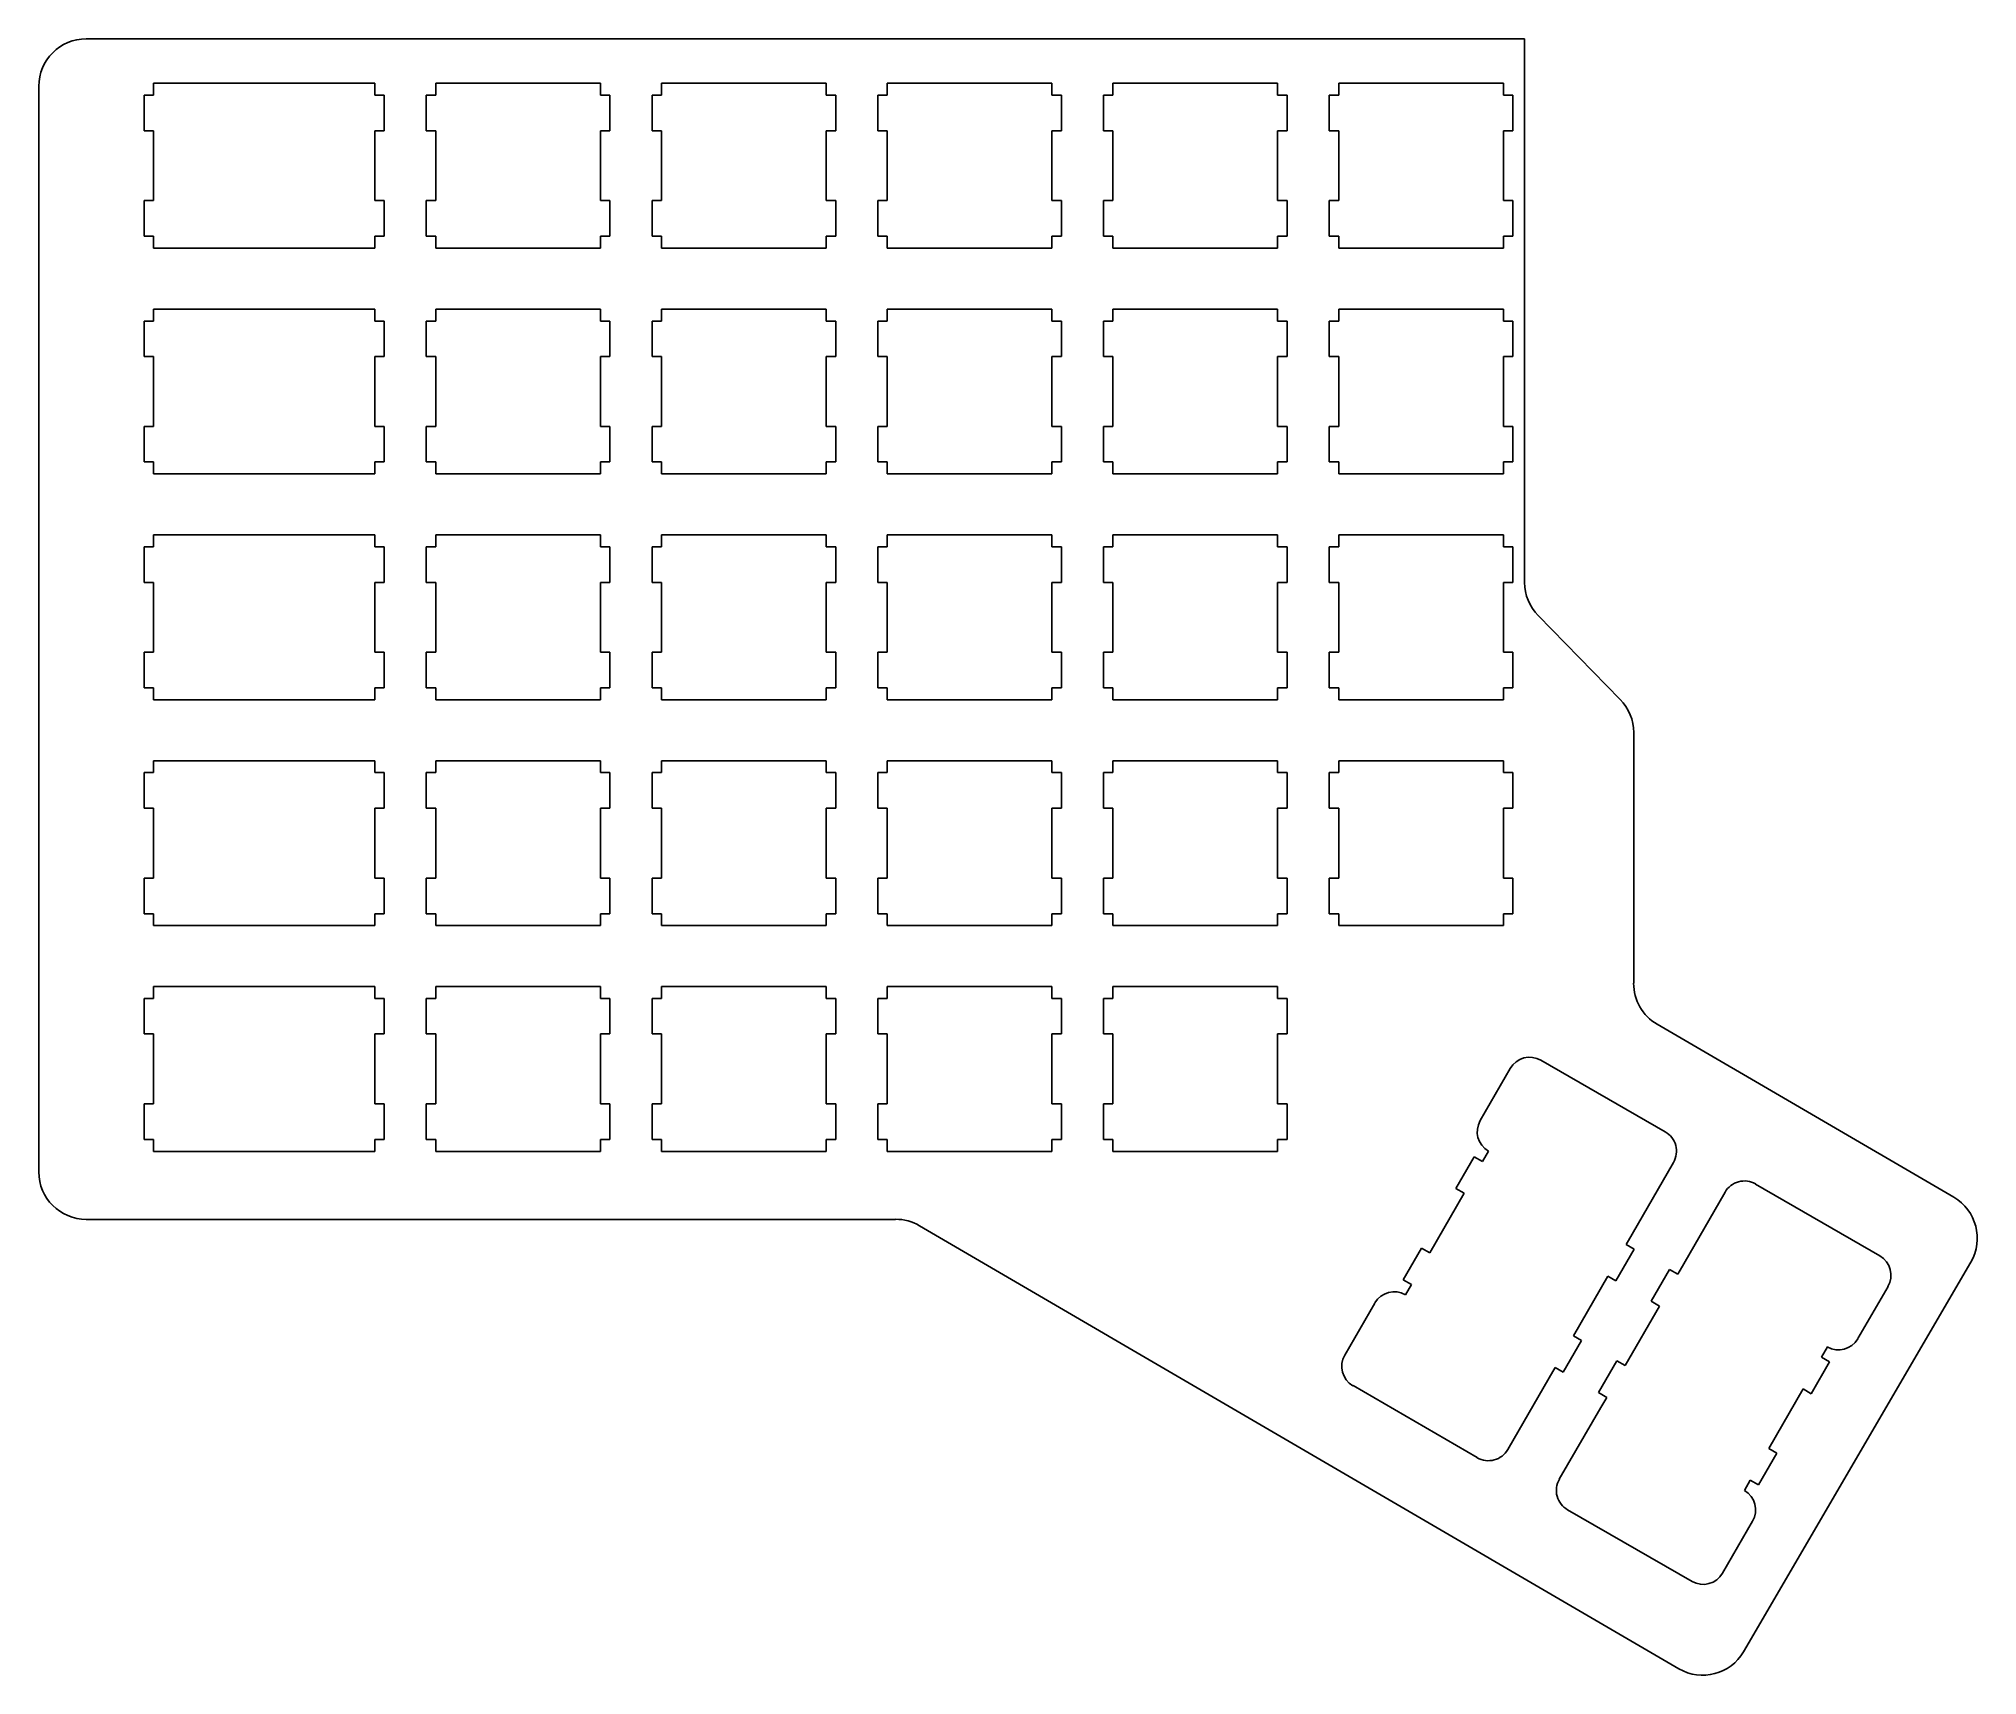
# Model space of a CAD drawing. Header units: millimetres. Extents: x 60 to 223, y -177 to -39.
import ezdxf

# ---------------------------------------------------------------- set-up
doc = ezdxf.new("R2010")
doc.units = ezdxf.units.MM

msp = doc.modelspace()

# ---------------------------------------------------------------- linework, layer by layer
at = {"color": 7, "linetype": 'Continuous', "lineweight": 25}
for p, q in [((184.97, -39.33), (63.58, -39.33)), ((184.97, -85.19), (184.97, -39.33)), ((59.58, -43.33), (59.58, -134.93)), ((68.47, -44.09), (68.47, -47.09)), ((69.27, -44.09), (68.47, -44.09)), ((69.27, -43.08), (69.27, -44.09)), ((87.93, -43.08), (69.27, -43.08)), ((87.93, -44.09), (87.93, -43.08)), ((88.73, -44.09), (87.93, -44.09)), ((88.73, -47.09), (88.73, -44.09)), ((92.28, -44.09), (92.28, -47.09)), ((93.08, -44.09), (92.28, -44.09)), ((93.08, -43.08), (93.08, -44.09)), ((106.98, -43.08), (93.08, -43.08)), ((106.98, -44.09), (106.98, -43.08)), ((107.78, -44.09), (106.98, -44.09)), ((107.78, -47.09), (107.78, -44.09)), ((111.33, -44.09), (111.33, -47.09)), ((112.13, -44.09), (111.33, -44.09)), ((112.13, -43.08), (112.13, -44.09)), ((126.03, -43.08), (112.13, -43.08)), ((126.03, -44.09), (126.03, -43.08)), ((126.83, -44.09), (126.03, -44.09)), ((126.83, -47.09), (126.83, -44.09)), ((130.38, -44.09), (130.38, -47.09)), ((131.18, -44.09), (130.38, -44.09)), ((131.18, -43.08), (131.18, -44.09)), ((145.08, -43.08), (131.18, -43.08)), ((145.08, -44.09), (145.08, -43.08)), ((145.88, -44.09), (145.08, -44.09)), ((145.88, -47.09), (145.88, -44.09)), ((149.43, -44.09), (149.43, -47.09)), ((150.23, -44.09), (149.43, -44.09)), ((150.23, -43.08), (150.23, -44.09)), ((164.13, -43.08), (150.23, -43.08)), ((164.13, -44.09), (164.13, -43.08)), ((164.93, -44.09), (164.13, -44.09)), ((164.93, -47.09), (164.93, -44.09)), ((168.48, -44.09), (168.48, -47.09)), ((169.28, -44.09), (168.48, -44.09)), ((169.28, -43.08), (169.28, -44.09)), ((183.18, -43.08), (169.28, -43.08)), ((183.18, -44.09), (183.18, -43.08)), ((183.98, -44.09), (183.18, -44.09)), ((183.98, -47.09), (183.98, -44.09)), ((68.47, -47.09), (69.27, -47.09)), ((69.27, -47.09), (69.27, -52.98)), ((87.93, -47.09), (88.73, -47.09)), ((87.93, -52.98), (87.93, -47.09)), ((92.28, -47.09), (93.08, -47.09)), ((93.08, -47.09), (93.08, -52.98)), ((106.98, -47.09), (107.78, -47.09)), ((106.98, -52.98), (106.98, -47.09)), ((111.33, -47.09), (112.13, -47.09)), ((112.13, -47.09), (112.13, -52.98)), ((126.03, -47.09), (126.83, -47.09)), ((126.03, -52.98), (126.03, -47.09)), ((130.38, -47.09), (131.18, -47.09)), ((131.18, -47.09), (131.18, -52.98)), ((145.08, -47.09), (145.88, -47.09)), ((145.08, -52.98), (145.08, -47.09)), ((149.43, -47.09), (150.23, -47.09)), ((150.23, -47.09), (150.23, -52.98)), ((164.13, -47.09), (164.93, -47.09)), ((164.13, -52.98), (164.13, -47.09)), ((168.48, -47.09), (169.28, -47.09)), ((169.28, -47.09), (169.28, -52.98)), ((183.18, -47.09), (183.98, -47.09)), ((183.18, -52.98), (183.18, -47.09)), ((68.47, -52.98), (68.47, -55.98)), ((69.27, -52.98), (68.47, -52.98)), ((88.73, -52.98), (87.93, -52.98)), ((88.73, -55.98), (88.73, -52.98)), ((92.28, -52.98), (92.28, -55.98)), ((93.08, -52.98), (92.28, -52.98)), ((107.78, -52.98), (106.98, -52.98)), ((107.78, -55.98), (107.78, -52.98)), ((111.33, -52.98), (111.33, -55.98)), ((112.13, -52.98), (111.33, -52.98)), ((126.83, -52.98), (126.03, -52.98)), ((126.83, -55.98), (126.83, -52.98)), ((130.38, -52.98), (130.38, -55.98)), ((131.18, -52.98), (130.38, -52.98)), ((145.88, -52.98), (145.08, -52.98)), ((145.88, -55.98), (145.88, -52.98)), ((149.43, -52.98), (149.43, -55.98)), ((150.23, -52.98), (149.43, -52.98)), ((164.93, -52.98), (164.13, -52.98)), ((164.93, -55.98), (164.93, -52.98)), ((168.48, -52.98), (168.48, -55.98)), ((169.28, -52.98), (168.48, -52.98)), ((183.98, -52.98), (183.18, -52.98)), ((183.98, -55.98), (183.98, -52.98)), ((68.47, -55.98), (69.27, -55.98)), ((69.27, -55.98), (69.27, -56.99)), ((69.27, -56.99), (87.93, -56.99)), ((87.93, -55.98), (88.73, -55.98)), ((87.93, -56.99), (87.93, -55.98)), ((92.28, -55.98), (93.08, -55.98)), ((93.08, -55.98), (93.08, -56.99)), ((93.08, -56.99), (106.98, -56.99)), ((106.98, -55.98), (107.78, -55.98)), ((106.98, -56.99), (106.98, -55.98)), ((111.33, -55.98), (112.13, -55.98)), ((112.13, -55.98), (112.13, -56.99)), ((112.13, -56.99), (126.03, -56.99)), ((126.03, -55.98), (126.83, -55.98)), ((126.03, -56.99), (126.03, -55.98)), ((130.38, -55.98), (131.18, -55.98)), ((131.18, -55.98), (131.18, -56.99)), ((131.18, -56.99), (145.08, -56.99)), ((145.08, -55.98), (145.88, -55.98)), ((145.08, -56.99), (145.08, -55.98)), ((149.43, -55.98), (150.23, -55.98)), ((150.23, -55.98), (150.23, -56.99)), ((150.23, -56.99), (164.13, -56.99)), ((164.13, -55.98), (164.93, -55.98)), ((164.13, -56.99), (164.13, -55.98)), ((168.48, -55.98), (169.28, -55.98)), ((169.28, -55.98), (169.28, -56.99)), ((169.28, -56.99), (183.18, -56.99)), ((183.18, -55.98), (183.98, -55.98)), ((183.18, -56.99), (183.18, -55.98)), ((69.27, -62.13), (69.27, -63.14)), ((87.93, -62.13), (69.27, -62.13)), ((87.93, -63.14), (87.93, -62.13)), ((93.08, -62.13), (93.08, -63.14)), ((106.98, -62.13), (93.08, -62.13)), ((106.98, -63.14), (106.98, -62.13)), ((112.13, -62.13), (112.13, -63.14)), ((126.03, -62.13), (112.13, -62.13)), ((126.03, -63.14), (126.03, -62.13)), ((131.18, -62.13), (131.18, -63.14)), ((145.08, -62.13), (131.18, -62.13)), ((145.08, -63.14), (145.08, -62.13)), ((150.23, -62.13), (150.23, -63.14)), ((164.13, -62.13), (150.23, -62.13)), ((164.13, -63.14), (164.13, -62.13)), ((169.28, -62.13), (169.28, -63.14)), ((183.18, -62.13), (169.28, -62.13)), ((183.18, -63.14), (183.18, -62.13)), ((68.47, -63.14), (68.47, -66.14)), ((69.27, -63.14), (68.47, -63.14)), ((88.73, -63.14), (87.93, -63.14)), ((88.73, -66.14), (88.73, -63.14)), ((92.28, -63.14), (92.28, -66.14)), ((93.08, -63.14), (92.28, -63.14)), ((107.78, -63.14), (106.98, -63.14)), ((107.78, -66.14), (107.78, -63.14)), ((111.33, -63.14), (111.33, -66.14)), ((112.13, -63.14), (111.33, -63.14)), ((126.83, -63.14), (126.03, -63.14)), ((126.83, -66.14), (126.83, -63.14)), ((130.38, -63.14), (130.38, -66.14)), ((131.18, -63.14), (130.38, -63.14)), ((145.88, -63.14), (145.08, -63.14)), ((145.88, -66.14), (145.88, -63.14)), ((149.43, -63.14), (149.43, -66.14)), ((150.23, -63.14), (149.43, -63.14)), ((164.93, -63.14), (164.13, -63.14)), ((164.93, -66.14), (164.93, -63.14)), ((168.48, -63.14), (168.48, -66.14)), ((169.28, -63.14), (168.48, -63.14)), ((183.98, -63.14), (183.18, -63.14)), ((183.98, -66.14), (183.98, -63.14)), ((68.47, -66.14), (69.27, -66.14)), ((69.27, -66.14), (69.27, -72.03)), ((87.93, -66.14), (88.73, -66.14)), ((87.93, -72.03), (87.93, -66.14)), ((92.28, -66.14), (93.08, -66.14)), ((93.08, -66.14), (93.08, -72.03)), ((106.98, -66.14), (107.78, -66.14)), ((106.98, -72.03), (106.98, -66.14)), ((111.33, -66.14), (112.13, -66.14)), ((112.13, -66.14), (112.13, -72.03)), ((126.03, -66.14), (126.83, -66.14)), ((126.03, -72.03), (126.03, -66.14)), ((130.38, -66.14), (131.18, -66.14)), ((131.18, -66.14), (131.18, -72.03)), ((145.08, -66.14), (145.88, -66.14)), ((145.08, -72.03), (145.08, -66.14)), ((149.43, -66.14), (150.23, -66.14)), ((150.23, -66.14), (150.23, -72.03)), ((164.13, -66.14), (164.93, -66.14)), ((164.13, -72.03), (164.13, -66.14)), ((168.48, -66.14), (169.28, -66.14)), ((169.28, -66.14), (169.28, -72.03)), ((183.18, -66.14), (183.98, -66.14)), ((183.18, -72.03), (183.18, -66.14)), ((68.47, -72.03), (68.47, -75.03)), ((69.27, -72.03), (68.47, -72.03)), ((88.73, -72.03), (87.93, -72.03)), ((88.73, -75.03), (88.73, -72.03)), ((92.28, -72.03), (92.28, -75.03)), ((93.08, -72.03), (92.28, -72.03)), ((107.78, -72.03), (106.98, -72.03)), ((107.78, -75.03), (107.78, -72.03)), ((111.33, -72.03), (111.33, -75.03)), ((112.13, -72.03), (111.33, -72.03)), ((126.83, -72.03), (126.03, -72.03)), ((126.83, -75.03), (126.83, -72.03)), ((130.38, -72.03), (130.38, -75.03)), ((131.18, -72.03), (130.38, -72.03)), ((145.88, -72.03), (145.08, -72.03)), ((145.88, -75.03), (145.88, -72.03)), ((149.43, -72.03), (149.43, -75.03)), ((150.23, -72.03), (149.43, -72.03)), ((164.93, -72.03), (164.13, -72.03)), ((164.93, -75.03), (164.93, -72.03)), ((168.48, -72.03), (168.48, -75.03)), ((169.28, -72.03), (168.48, -72.03)), ((183.98, -72.03), (183.18, -72.03)), ((183.98, -75.03), (183.98, -72.03)), ((68.47, -75.03), (69.27, -75.03)), ((69.27, -75.03), (69.27, -76.04)), ((87.93, -75.03), (88.73, -75.03)), ((87.93, -76.04), (87.93, -75.03)), ((92.28, -75.03), (93.08, -75.03)), ((93.08, -75.03), (93.08, -76.04)), ((106.98, -75.03), (107.78, -75.03)), ((106.98, -76.04), (106.98, -75.03)), ((111.33, -75.03), (112.13, -75.03)), ((112.13, -75.03), (112.13, -76.04)), ((126.03, -75.03), (126.83, -75.03)), ((126.03, -76.04), (126.03, -75.03)), ((130.38, -75.03), (131.18, -75.03)), ((131.18, -75.03), (131.18, -76.04)), ((145.08, -75.03), (145.88, -75.03)), ((145.08, -76.04), (145.08, -75.03)), ((149.43, -75.03), (150.23, -75.03)), ((150.23, -75.03), (150.23, -76.04)), ((164.13, -75.03), (164.93, -75.03)), ((164.13, -76.04), (164.13, -75.03)), ((168.48, -75.03), (169.28, -75.03)), ((169.28, -75.03), (169.28, -76.04)), ((183.18, -75.03), (183.98, -75.03)), ((183.18, -76.04), (183.18, -75.03)), ((69.27, -76.04), (87.93, -76.04)), ((93.08, -76.04), (106.98, -76.04)), ((112.13, -76.04), (126.03, -76.04)), ((131.18, -76.04), (145.08, -76.04)), ((150.23, -76.04), (164.13, -76.04)), ((169.28, -76.04), (183.18, -76.04)), ((69.27, -81.18), (69.27, -82.19)), ((87.93, -81.18), (69.27, -81.18)), ((87.93, -82.19), (87.93, -81.18)), ((93.08, -81.18), (93.08, -82.19)), ((106.98, -81.18), (93.08, -81.18)), ((106.98, -82.19), (106.98, -81.18)), ((112.13, -81.18), (112.13, -82.19)), ((126.03, -81.18), (112.13, -81.18)), ((126.03, -82.19), (126.03, -81.18)), ((131.18, -81.18), (131.18, -82.19)), ((145.08, -81.18), (131.18, -81.18)), ((145.08, -82.19), (145.08, -81.18)), ((150.23, -81.18), (150.23, -82.19)), ((164.13, -81.18), (150.23, -81.18)), ((164.13, -82.19), (164.13, -81.18)), ((169.28, -81.18), (169.28, -82.19)), ((183.18, -81.18), (169.28, -81.18)), ((183.18, -82.19), (183.18, -81.18)), ((68.47, -82.19), (68.47, -85.19)), ((69.27, -82.19), (68.47, -82.19)), ((88.73, -82.19), (87.93, -82.19)), ((88.73, -85.19), (88.73, -82.19)), ((92.28, -82.19), (92.28, -85.19)), ((93.08, -82.19), (92.28, -82.19)), ((107.78, -82.19), (106.98, -82.19)), ((107.78, -85.19), (107.78, -82.19)), ((111.33, -82.19), (111.33, -85.19)), ((112.13, -82.19), (111.33, -82.19)), ((126.83, -82.19), (126.03, -82.19)), ((126.83, -85.19), (126.83, -82.19)), ((130.38, -82.19), (130.38, -85.19)), ((131.18, -82.19), (130.38, -82.19)), ((145.88, -82.19), (145.08, -82.19)), ((145.88, -85.19), (145.88, -82.19)), ((149.43, -82.19), (149.43, -85.19)), ((150.23, -82.19), (149.43, -82.19)), ((164.93, -82.19), (164.13, -82.19)), ((164.93, -85.19), (164.93, -82.19)), ((168.48, -82.19), (168.48, -85.19)), ((169.28, -82.19), (168.48, -82.19)), ((183.98, -82.19), (183.18, -82.19)), ((183.98, -85.19), (183.98, -82.19)), ((68.47, -85.19), (69.27, -85.19)), ((69.27, -85.19), (69.27, -91.08)), ((87.93, -85.19), (88.73, -85.19)), ((87.93, -91.08), (87.93, -85.19)), ((92.28, -85.19), (93.08, -85.19)), ((93.08, -85.19), (93.08, -91.08)), ((106.98, -85.19), (107.78, -85.19)), ((106.98, -91.08), (106.98, -85.19)), ((111.33, -85.19), (112.13, -85.19)), ((112.13, -85.19), (112.13, -91.08)), ((126.03, -85.19), (126.83, -85.19)), ((126.03, -91.08), (126.03, -85.19)), ((130.38, -85.19), (131.18, -85.19)), ((131.18, -85.19), (131.18, -91.08)), ((145.08, -85.19), (145.88, -85.19)), ((145.08, -91.08), (145.08, -85.19)), ((149.43, -85.19), (150.23, -85.19)), ((150.23, -85.19), (150.23, -91.08)), ((164.13, -85.19), (164.93, -85.19)), ((164.13, -91.08), (164.13, -85.19)), ((168.48, -85.19), (169.28, -85.19)), ((169.28, -85.19), (169.28, -91.08)), ((183.18, -85.19), (183.98, -85.19)), ((183.18, -91.08), (183.18, -85.19)), ((193.03, -95.06), (186.12, -87.99)), ((68.47, -91.08), (68.47, -94.08)), ((69.27, -91.08), (68.47, -91.08)), ((88.73, -91.08), (87.93, -91.08)), ((88.73, -94.08), (88.73, -91.08)), ((92.28, -91.08), (92.28, -94.08)), ((93.08, -91.08), (92.28, -91.08)), ((107.78, -91.08), (106.98, -91.08)), ((107.78, -94.08), (107.78, -91.08)), ((111.33, -91.08), (111.33, -94.08)), ((112.13, -91.08), (111.33, -91.08)), ((126.83, -91.08), (126.03, -91.08)), ((126.83, -94.08), (126.83, -91.08)), ((130.38, -91.08), (130.38, -94.08)), ((131.18, -91.08), (130.38, -91.08)), ((145.88, -91.08), (145.08, -91.08)), ((145.88, -94.08), (145.88, -91.08)), ((149.43, -91.08), (149.43, -94.08)), ((150.23, -91.08), (149.43, -91.08)), ((164.93, -91.08), (164.13, -91.08)), ((164.93, -94.08), (164.93, -91.08)), ((168.48, -91.08), (168.48, -94.08)), ((169.28, -91.08), (168.48, -91.08)), ((183.98, -91.08), (183.18, -91.08)), ((183.98, -94.08), (183.98, -91.08)), ((68.47, -94.08), (69.27, -94.08)), ((69.27, -94.08), (69.27, -95.09)), ((87.93, -94.08), (88.73, -94.08)), ((87.93, -95.09), (87.93, -94.08)), ((92.28, -94.08), (93.08, -94.08)), ((93.08, -94.08), (93.08, -95.09)), ((106.98, -94.08), (107.78, -94.08)), ((106.98, -95.09), (106.98, -94.08)), ((111.33, -94.08), (112.13, -94.08)), ((112.13, -94.08), (112.13, -95.09)), ((126.03, -94.08), (126.83, -94.08)), ((126.03, -95.09), (126.03, -94.08)), ((130.38, -94.08), (131.18, -94.08)), ((131.18, -94.08), (131.18, -95.09)), ((145.08, -94.08), (145.88, -94.08)), ((145.08, -95.09), (145.08, -94.08)), ((149.43, -94.08), (150.23, -94.08)), ((150.23, -94.08), (150.23, -95.09)), ((164.13, -94.08), (164.93, -94.08)), ((164.13, -95.09), (164.13, -94.08)), ((168.48, -94.08), (169.28, -94.08)), ((169.28, -94.08), (169.28, -95.09)), ((183.18, -94.08), (183.98, -94.08)), ((183.18, -95.09), (183.18, -94.08)), ((69.27, -95.09), (87.93, -95.09)), ((93.08, -95.09), (106.98, -95.09)), ((112.13, -95.09), (126.03, -95.09)), ((131.18, -95.09), (145.08, -95.09)), ((150.23, -95.09), (164.13, -95.09)), ((169.28, -95.09), (183.18, -95.09)), ((194.18, -119.01), (194.18, -97.86)), ((68.47, -101.24), (68.47, -104.24)), ((69.27, -101.24), (68.47, -101.24)), ((69.27, -100.23), (69.27, -101.24)), ((87.93, -100.23), (69.27, -100.23)), ((87.93, -101.24), (87.93, -100.23)), ((88.73, -101.24), (87.93, -101.24)), ((88.73, -104.24), (88.73, -101.24)), ((92.28, -101.24), (92.28, -104.24)), ((93.08, -101.24), (92.28, -101.24)), ((93.08, -100.23), (93.08, -101.24)), ((106.98, -100.23), (93.08, -100.23)), ((106.98, -101.24), (106.98, -100.23)), ((107.78, -101.24), (106.98, -101.24)), ((107.78, -104.24), (107.78, -101.24)), ((111.33, -101.24), (111.33, -104.24)), ((112.13, -101.24), (111.33, -101.24)), ((112.13, -100.23), (112.13, -101.24)), ((126.03, -100.23), (112.13, -100.23)), ((126.03, -101.24), (126.03, -100.23)), ((126.83, -101.24), (126.03, -101.24)), ((126.83, -104.24), (126.83, -101.24)), ((130.38, -101.24), (130.38, -104.24)), ((131.18, -101.24), (130.38, -101.24)), ((131.18, -100.23), (131.18, -101.24)), ((145.08, -100.23), (131.18, -100.23)), ((145.08, -101.24), (145.08, -100.23)), ((145.88, -101.24), (145.08, -101.24)), ((145.88, -104.24), (145.88, -101.24)), ((149.43, -101.24), (149.43, -104.24)), ((150.23, -101.24), (149.43, -101.24)), ((150.23, -100.23), (150.23, -101.24)), ((164.13, -100.23), (150.23, -100.23)), ((164.13, -101.24), (164.13, -100.23)), ((164.93, -101.24), (164.13, -101.24)), ((164.93, -104.24), (164.93, -101.24)), ((168.48, -101.24), (168.48, -104.24)), ((169.28, -101.24), (168.48, -101.24)), ((169.28, -100.23), (169.28, -101.24)), ((183.18, -100.23), (169.28, -100.23)), ((183.18, -101.24), (183.18, -100.23)), ((183.98, -101.24), (183.18, -101.24)), ((183.98, -104.24), (183.98, -101.24)), ((68.47, -104.24), (69.27, -104.24)), ((69.27, -104.24), (69.27, -110.14)), ((87.93, -104.24), (88.73, -104.24)), ((87.93, -110.14), (87.93, -104.24)), ((92.28, -104.24), (93.08, -104.24)), ((93.08, -104.24), (93.08, -110.14)), ((106.98, -104.24), (107.78, -104.24)), ((106.98, -110.14), (106.98, -104.24)), ((111.33, -104.24), (112.13, -104.24)), ((112.13, -104.24), (112.13, -110.14)), ((126.03, -104.24), (126.83, -104.24)), ((126.03, -110.14), (126.03, -104.24)), ((130.38, -104.24), (131.18, -104.24)), ((131.18, -104.24), (131.18, -110.14)), ((145.08, -104.24), (145.88, -104.24)), ((145.08, -110.14), (145.08, -104.24)), ((149.43, -104.24), (150.23, -104.24)), ((150.23, -104.24), (150.23, -110.14)), ((164.13, -104.24), (164.93, -104.24)), ((164.13, -110.14), (164.13, -104.24)), ((168.48, -104.24), (169.28, -104.24)), ((169.28, -104.24), (169.28, -110.14)), ((183.18, -104.24), (183.98, -104.24)), ((183.18, -110.14), (183.18, -104.24)), ((68.47, -110.14), (68.47, -113.14)), ((69.27, -110.14), (68.47, -110.14)), ((88.73, -110.14), (87.93, -110.14)), ((88.73, -113.14), (88.73, -110.14)), ((92.28, -110.14), (92.28, -113.14)), ((93.08, -110.14), (92.28, -110.14)), ((107.78, -110.14), (106.98, -110.14)), ((107.78, -113.14), (107.78, -110.14)), ((111.33, -110.14), (111.33, -113.14)), ((112.13, -110.14), (111.33, -110.14)), ((126.83, -110.14), (126.03, -110.14)), ((126.83, -113.14), (126.83, -110.14)), ((130.38, -110.14), (130.38, -113.14)), ((131.18, -110.14), (130.38, -110.14)), ((145.88, -110.14), (145.08, -110.14)), ((145.88, -113.14), (145.88, -110.14)), ((149.43, -110.14), (149.43, -113.14)), ((150.23, -110.14), (149.43, -110.14)), ((164.93, -110.14), (164.13, -110.14)), ((164.93, -113.14), (164.93, -110.14)), ((168.48, -110.14), (168.48, -113.14)), ((169.28, -110.14), (168.48, -110.14)), ((183.98, -110.14), (183.18, -110.14)), ((183.98, -113.14), (183.98, -110.14)), ((68.47, -113.14), (69.27, -113.14)), ((69.27, -113.14), (69.27, -114.14)), ((69.27, -114.14), (87.93, -114.14)), ((87.93, -113.14), (88.73, -113.14)), ((87.93, -114.14), (87.93, -113.14)), ((92.28, -113.14), (93.08, -113.14)), ((93.08, -113.14), (93.08, -114.14)), ((93.08, -114.14), (106.98, -114.14)), ((106.98, -113.14), (107.78, -113.14)), ((106.98, -114.14), (106.98, -113.14)), ((111.33, -113.14), (112.13, -113.14)), ((112.13, -113.14), (112.13, -114.14)), ((112.13, -114.14), (126.03, -114.14)), ((126.03, -113.14), (126.83, -113.14)), ((126.03, -114.14), (126.03, -113.14)), ((130.38, -113.14), (131.18, -113.14)), ((131.18, -113.14), (131.18, -114.14)), ((131.18, -114.14), (145.08, -114.14)), ((145.08, -113.14), (145.88, -113.14)), ((145.08, -114.14), (145.08, -113.14)), ((149.43, -113.14), (150.23, -113.14)), ((150.23, -113.14), (150.23, -114.14)), ((150.23, -114.14), (164.13, -114.14)), ((164.13, -113.14), (164.93, -113.14)), ((164.13, -114.14), (164.13, -113.14)), ((168.48, -113.14), (169.28, -113.14)), ((169.28, -113.14), (169.28, -114.14)), ((169.28, -114.14), (183.18, -114.14)), ((183.18, -113.14), (183.98, -113.14)), ((183.18, -114.14), (183.18, -113.14)), ((69.27, -119.28), (69.27, -120.29)), ((87.93, -119.28), (69.27, -119.28)), ((87.93, -120.29), (87.93, -119.28)), ((93.08, -119.28), (93.08, -120.29)), ((106.98, -119.28), (93.08, -119.28)), ((106.98, -120.29), (106.98, -119.28)), ((112.13, -119.28), (112.13, -120.29)), ((126.03, -119.28), (112.13, -119.28)), ((126.03, -120.29), (126.03, -119.28)), ((131.18, -119.28), (131.18, -120.29)), ((145.08, -119.28), (131.18, -119.28)), ((145.08, -120.29), (145.08, -119.28)), ((150.23, -119.28), (150.23, -120.29)), ((164.13, -119.28), (150.23, -119.28)), ((164.13, -120.29), (164.13, -119.28)), ((68.47, -120.29), (68.47, -123.29)), ((69.27, -120.29), (68.47, -120.29)), ((88.73, -120.29), (87.93, -120.29)), ((88.73, -123.29), (88.73, -120.29)), ((92.28, -120.29), (92.28, -123.29)), ((93.08, -120.29), (92.28, -120.29)), ((107.78, -120.29), (106.98, -120.29)), ((107.78, -123.29), (107.78, -120.29)), ((111.33, -120.29), (111.33, -123.29)), ((112.13, -120.29), (111.33, -120.29)), ((126.83, -120.29), (126.03, -120.29)), ((126.83, -123.29), (126.83, -120.29)), ((130.38, -120.29), (130.38, -123.29)), ((131.18, -120.29), (130.38, -120.29)), ((145.88, -120.29), (145.08, -120.29)), ((145.88, -123.29), (145.88, -120.29)), ((149.43, -120.29), (149.43, -123.29)), ((150.23, -120.29), (149.43, -120.29)), ((164.93, -120.29), (164.13, -120.29)), ((164.93, -123.29), (164.93, -120.29)), ((221.19, -137.06), (196.16, -122.47)), ((68.47, -123.29), (69.27, -123.29)), ((69.27, -123.29), (69.27, -129.19)), ((87.93, -123.29), (88.73, -123.29)), ((87.93, -129.19), (87.93, -123.29)), ((92.28, -123.29), (93.08, -123.29)), ((93.08, -123.29), (93.08, -129.19)), ((106.98, -123.29), (107.78, -123.29)), ((106.98, -129.19), (106.98, -123.29)), ((111.33, -123.29), (112.13, -123.29)), ((112.13, -123.29), (112.13, -129.19)), ((126.03, -123.29), (126.83, -123.29)), ((126.03, -129.19), (126.03, -123.29)), ((130.38, -123.29), (131.18, -123.29)), ((131.18, -123.29), (131.18, -129.19)), ((145.08, -123.29), (145.88, -123.29)), ((145.08, -129.19), (145.08, -123.29)), ((149.43, -123.29), (150.23, -123.29)), ((150.23, -123.29), (150.23, -129.19)), ((164.13, -123.29), (164.93, -123.29)), ((164.13, -129.19), (164.13, -123.29)), ((186.34, -125.5), (196.84, -131.55)), ((183.76, -126.2), (181.22, -130.59)), ((68.47, -129.19), (68.47, -132.19)), ((69.27, -129.19), (68.47, -129.19)), ((88.73, -129.19), (87.93, -129.19)), ((88.73, -132.19), (88.73, -129.19)), ((92.28, -129.19), (92.28, -132.19)), ((93.08, -129.19), (92.28, -129.19)), ((107.78, -129.19), (106.98, -129.19)), ((107.78, -132.19), (107.78, -129.19)), ((111.33, -129.19), (111.33, -132.19)), ((112.13, -129.19), (111.33, -129.19)), ((126.83, -129.19), (126.03, -129.19)), ((126.83, -132.19), (126.83, -129.19)), ((130.38, -129.19), (130.38, -132.19)), ((131.18, -129.19), (130.38, -129.19)), ((145.88, -129.19), (145.08, -129.19)), ((145.88, -132.19), (145.88, -129.19)), ((149.43, -129.19), (149.43, -132.19)), ((150.23, -129.19), (149.43, -129.19)), ((164.93, -129.19), (164.13, -129.19)), ((164.93, -132.19), (164.93, -129.19)), ((68.47, -132.19), (69.27, -132.19)), ((69.27, -132.19), (69.27, -133.19)), ((87.93, -132.19), (88.73, -132.19)), ((87.93, -133.19), (87.93, -132.19)), ((92.28, -132.19), (93.08, -132.19)), ((93.08, -132.19), (93.08, -133.19)), ((106.98, -132.19), (107.78, -132.19)), ((106.98, -133.19), (106.98, -132.19)), ((111.33, -132.19), (112.13, -132.19)), ((112.13, -132.19), (112.13, -133.19)), ((126.03, -132.19), (126.83, -132.19)), ((126.03, -133.19), (126.03, -132.19)), ((130.38, -132.19), (131.18, -132.19)), ((131.18, -132.19), (131.18, -133.19)), ((145.08, -132.19), (145.88, -132.19)), ((145.08, -133.19), (145.08, -132.19)), ((149.43, -132.19), (150.23, -132.19)), ((150.23, -132.19), (150.23, -133.19)), ((164.13, -132.19), (164.93, -132.19)), ((164.13, -133.19), (164.13, -132.19)), ((69.27, -133.19), (87.93, -133.19)), ((93.08, -133.19), (106.98, -133.19)), ((112.13, -133.19), (126.03, -133.19)), ((131.18, -133.19), (145.08, -133.19)), ((150.23, -133.19), (164.13, -133.19)), ((180.72, -133.64), (179.17, -136.32)), ((181.41, -134.04), (180.72, -133.64)), ((181.92, -133.17), (181.41, -134.04)), ((197.53, -134.12), (194.04, -140.17)), ((179.87, -136.72), (176.97, -141.75)), ((179.17, -136.32), (179.87, -136.72)), ((201.89, -136.64), (198.4, -142.69)), ((214.95, -142.02), (204.46, -135.95)), ((63.58, -138.93), (131.89, -138.93)), ((133.91, -139.47), (197.98, -176.84)), ((194.04, -140.17), (193.54, -141.04)), ((176.27, -141.35), (174.72, -144.03)), ((176.97, -141.75), (176.27, -141.35)), ((194.23, -141.44), (192.68, -144.12)), ((193.54, -141.04), (194.23, -141.44)), ((191.99, -143.72), (189.09, -148.75)), ((192.68, -144.12), (191.99, -143.72)), ((197.2, -143.15), (195.65, -145.84)), ((197.9, -143.55), (197.2, -143.15)), ((198.4, -142.69), (197.9, -143.55)), ((203.45, -175.41), (222.62, -142.53)), ((174.72, -144.03), (175.42, -144.43)), ((175.42, -144.43), (174.91, -145.3)), ((213.1, -148.99), (215.64, -144.6)), ((169.8, -150.39), (172.34, -145.99)), ((196.35, -146.24), (193.45, -151.26)), ((195.65, -145.84), (196.35, -146.24)), ((189.09, -148.75), (189.78, -149.15)), ((189.78, -149.15), (188.23, -151.83)), ((210.02, -150.55), (210.52, -149.68)), ((187.54, -151.43), (187.04, -152.3)), ((188.23, -151.83), (187.54, -151.43)), ((192.75, -150.86), (191.2, -153.55)), ((193.45, -151.26), (192.75, -150.86)), ((209.16, -153.64), (210.71, -150.95)), ((210.71, -150.95), (210.02, -150.55)), ((170.49, -152.96), (180.97, -159.03)), ((183.55, -158.35), (187.04, -152.3)), ((191.2, -153.55), (191.9, -153.95)), ((205.57, -158.26), (208.47, -153.24)), ((208.47, -153.24), (209.16, -153.64)), ((191.39, -154.81), (187.9, -160.86)), ((191.9, -153.95), (191.39, -154.81)), ((204.71, -161.34), (206.26, -158.66)), ((206.26, -158.66), (205.57, -158.26)), ((203.52, -161.81), (204.02, -160.94)), ((204.02, -160.94), (204.71, -161.34)), ((188.6, -163.44), (199.1, -169.48)), ((201.67, -168.79), (204.21, -164.39))]:
    msp.add_line(p, q, dxfattribs=at)
for centre, radius, start, end in [((63.58, -43.33), 4, 90, 180), ((188.97, -85.19), 4, 180.0032, 224.3773), ((190.18, -97.86), 4, 0.0017, 44.3773), ((198.17, -119.01), 4, 179.9914, 239.7516), ((185.4, -127.14), 1.89, 60.0936, 150.0019), ((182.86, -131.54), 1.89, 150.0258, 240.0059), ((195.9, -133.18), 1.89, 329.9883, 60.0626), ((63.58, -134.93), 4, 180, 270), ((203.52, -137.58), 1.89, 59.9434, 150.0176), ((219.17, -140.52), 4, 329.7422, 59.7363), ((131.89, -142.92), 4, 59.7403, 89.9902), ((214, -143.65), 1.89, 330.0041, 59.9124), ((173.97, -146.93), 1.89, 60.0106, 149.9796), ((171.43, -151.33), 1.89, 150.0065, 239.9118), ((211.46, -148.05), 1.89, 240.0001, 329.9802), ((181.92, -157.4), 1.89, 239.9165, 329.9989), ((189.54, -161.8), 1.89, 150.007, 240.0895), ((202.58, -163.45), 1.89, 330.0264, 59.9954), ((200.04, -167.84), 1.89, 240.0942, 329.9995), ((200, -173.39), 4, 239.7487, 329.7396)]:
    msp.add_arc(centre, radius, start, end, dxfattribs=at)

doc.saveas('drawing.dxf')
